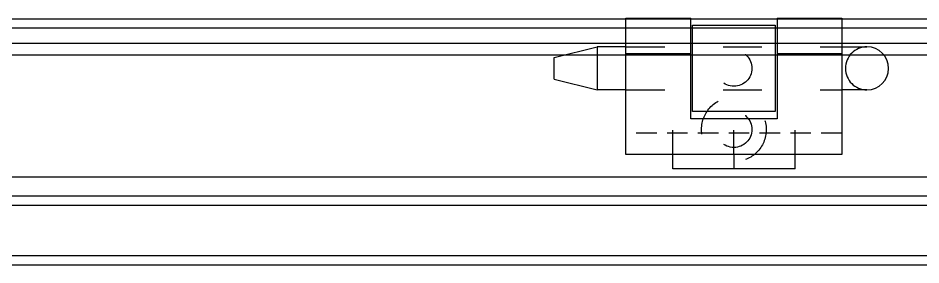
# Model space of a CAD drawing. Header units: millimetres. Extents: x 979 to 5828, y -1860 to 642.
# Drawn here: x 3675.8 to 3954.7, y -1161.4 to -1085.1 of the extents above; entities that cross this region are included whole.
import ezdxf

# ---------------------------------------------------------------- set-up
doc = ezdxf.new("R2010")
doc.units = ezdxf.units.MM
doc.linetypes.add('ACAD_ISO03W100', pattern=[30, 12, -18])
doc.linetypes.add('HIDDEN', pattern=[9.525, 6.35, -3.175])

msp = doc.modelspace()

# ---------------------------------------------------------------- linework, layer by layer
for p, q in [((3402.446, -1085.286), (4391.335, -1085.286)), ((3863.557, -1085.063), (3883.557, -1085.063)), ((3863.557, -1127.286), (3863.557, -1085.063)), ((3883.557, -1116.175), (3883.557, -1085.063)), ((3884.113, -1087.286), (3909.668, -1087.286)), ((3884.113, -1113.952), (3884.113, -1087.286)), ((3909.668, -1087.286), (3909.668, -1113.952)), ((3910.224, -1085.063), (3910.224, -1116.175)), ((3910.224, -1085.063), (3930.224, -1085.063)), ((3930.224, -1085.063), (3930.224, -1127.286)), ((4388.572, -1088.175), (3405.335, -1088.175)), ((4386.318, -1092.937), (3407.463, -1092.937)), ((3841.335, -1097.286), (3854.668, -1093.952)), ((3854.668, -1093.952), (3854.668, -1107.286)), ((3863.557, -1093.952), (3854.668, -1093.952)), ((3930.224, -1093.952), (3938.002, -1093.952)), ((4386.318, -1096.492), (3407.463, -1096.492)), ((3841.335, -1103.952), (3841.335, -1097.286)), ((3883.557, -1096.175), (3863.557, -1096.175)), ((3930.224, -1096.175), (3910.224, -1096.175)), ((3841.335, -1103.952), (3854.668, -1107.286)), ((3863.557, -1107.286), (3854.668, -1107.286)), ((3938.002, -1107.286), (3930.224, -1107.286)), ((3909.668, -1113.952), (3884.113, -1113.952)), ((3910.224, -1116.175), (3883.557, -1116.175)), ((3930.224, -1127.286), (3863.557, -1127.286)), ((3878.002, -1131.73), (3878.002, -1127.286)), ((3896.891, -1127.286), (3896.891, -1131.73)), ((3915.779, -1131.73), (3915.779, -1127.286)), ((3915.779, -1131.73), (3878.002, -1131.73)), ((3454.668, -1134.175), (4339.113, -1134.175)), ((4328.002, -1140.175), (3465.779, -1140.175)), ((4328.002, -1143.063), (3463.557, -1143.063)), ((4330.224, -1158.619), (3463.557, -1158.619)), ((3466.335, -1161.397), (4327.446, -1161.397))]:
    msp.add_line(p, q)
at = {"linetype": 'ACAD_ISO03W100'}
for p, q in [((3863.557, -1093.952), (3930.224, -1093.952)), ((3863.557, -1107.286), (3930.224, -1107.286)), ((3878.002, -1131.73), (3878.002, -1113.286)), ((3915.779, -1131.73), (3915.779, -1113.286)), ((3896.891, -1127.286), (3896.891, -1119.73))]:
    msp.add_line(p, q, dxfattribs=at)
at = {"linetype": 'HIDDEN'}
msp.add_line((3930.224, -1120.619), (3863.557, -1120.619), dxfattribs=at)
at = {"linetype": 'ACAD_ISO03W100'}
for centre, radius in [((3896.891, -1100.619), 5.556), ((3896.891, -1119.508), 10), ((3896.891, -1119.508), 5.556)]:
    msp.add_circle(centre, radius, dxfattribs=at)
for start, end in [(90, 180), (180, 270)]:
    msp.add_arc((3938.002, -1100.619), 6.667, start, end, dxfattribs=at)
for start, end in [(0, 90), (270, 0)]:
    msp.add_arc((3938.002, -1100.619), 6.667, start, end)

doc.saveas('drawing.dxf')
